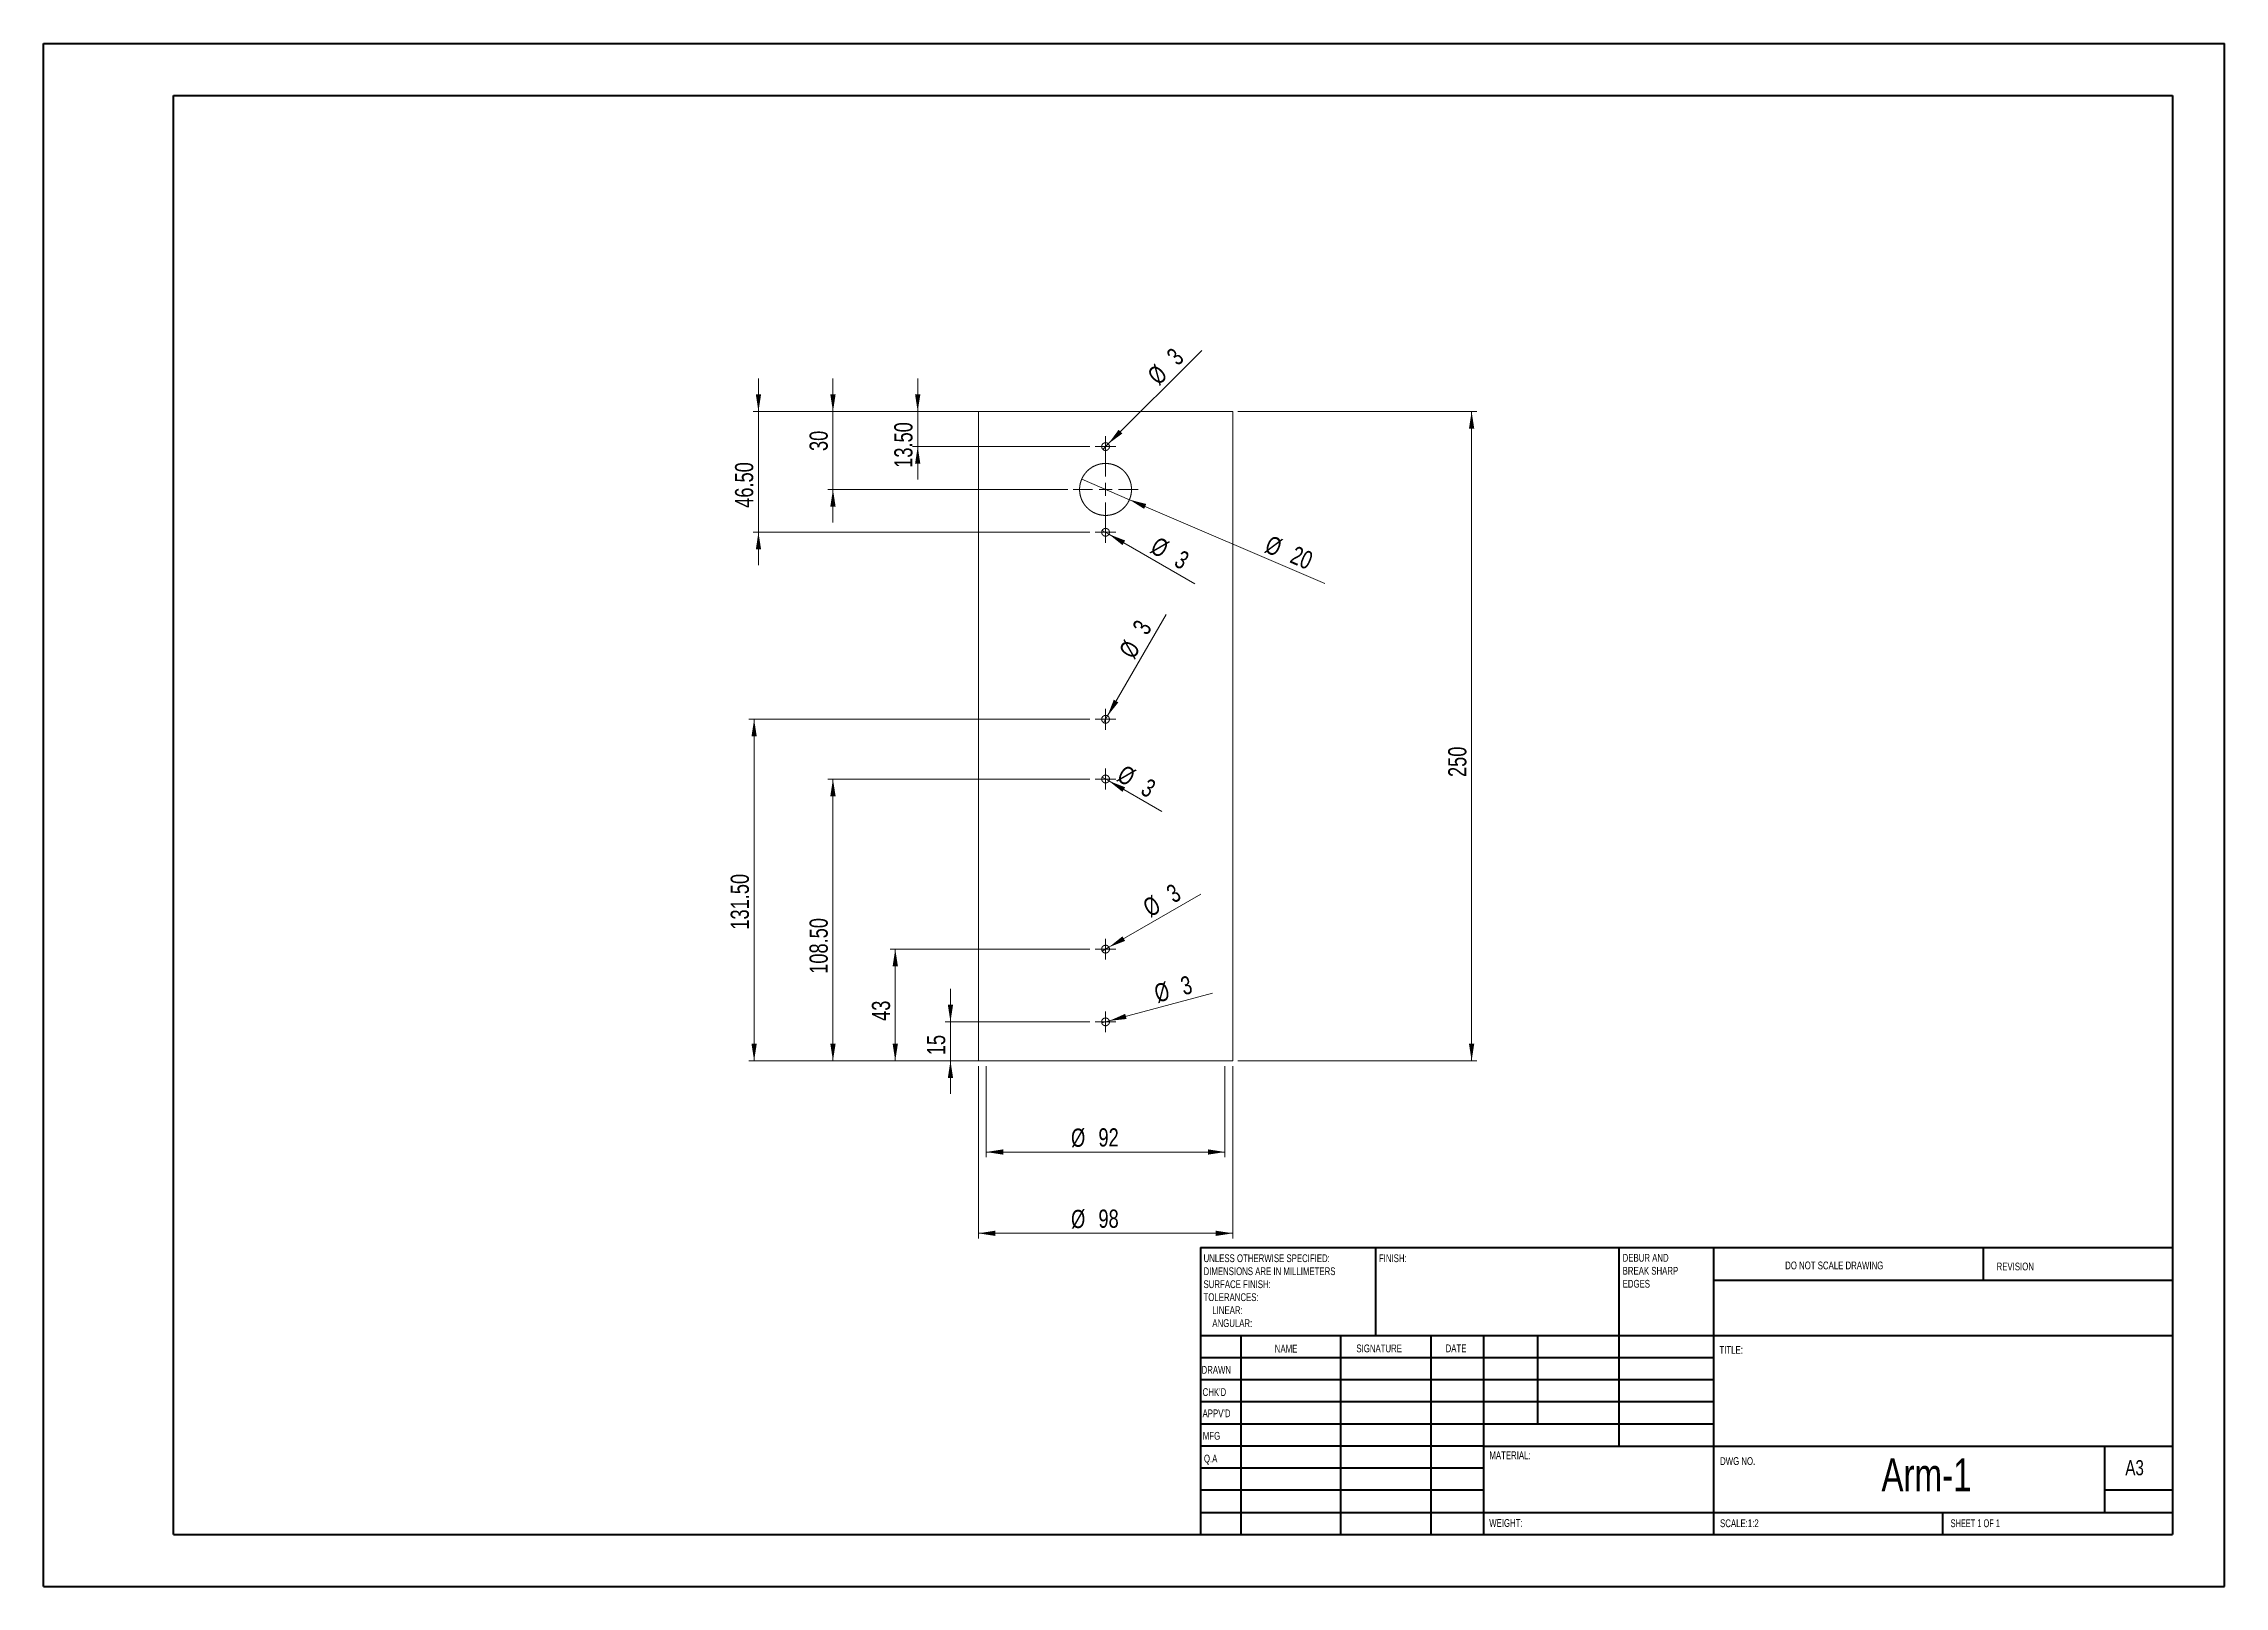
# Model space of a CAD drawing. Header units: millimetres. Extents: x 0 to 840, y 0 to 594.
import ezdxf

# ---------------------------------------------------------------- set-up
doc = ezdxf.new("R2010")
doc.units = ezdxf.units.MM
doc.header["$LTSCALE"] = 2
doc.styles.add('SLDTEXTSTYLE0', font='TXT', dxfattribs={"width": 0.75})
doc.styles.add('SLDTEXTSTYLE1', font='TXT', dxfattribs={"width": 0.6875})
doc.dimstyles.new('SLDDIMSTYLE0', dxfattribs={"dimtxt": 7, "dimasz": 6.604, "dimexe": 0, "dimexo": 0.0625, "dimgap": 1.75, "dimtad": 1, "dimrnd": 1e-09, "dimzin": 12, "dimdsep": 46, "dimtxsty": 'SLDTEXTSTYLE0', "dimsah": 1, "dimcen": 0.09, "dimadec": 0, "dimazin": 3, "dimtfac": 1, "dimtofl": 0, "dimtmove": 0, "dimatfit": 3, "dimfxl": 1, "dimfrac": 2, "dimtolj": 1, "dimtzin": 12, "dimarcsym": 0})
doc.dimstyles.new('SLDDIMSTYLE1', dxfattribs={"dimtxt": 7, "dimasz": 6.604, "dimexe": 0, "dimexo": 0.0625, "dimgap": 1.75, "dimtad": 1, "dimrnd": 1e-09, "dimzin": 12, "dimdsep": 46, "dimtxsty": 'SLDTEXTSTYLE0', "dimsah": 1, "dimcen": 0.09, "dimadec": 0, "dimazin": 3, "dimtfac": 1, "dimtmove": 0, "dimatfit": 0, "dimfxl": 1, "dimfrac": 2, "dimtolj": 1, "dimtzin": 12, "dimarcsym": 0})
doc.dimstyles.new('SLDDIMSTYLE2', dxfattribs={"dimtxt": 7, "dimasz": 6.604, "dimexe": 0, "dimexo": 0.0625, "dimgap": 1.75, "dimtad": 1, "dimrnd": 1e-09, "dimzin": 4, "dimdsep": 46, "dimtxsty": 'SLDTEXTSTYLE0', "dimsah": 1, "dimcen": 0.09, "dimadec": 0, "dimazin": 1, "dimtfac": 1, "dimtofl": 0, "dimtmove": 0, "dimatfit": 3, "dimfxl": 1, "dimfrac": 2, "dimtolj": 1, "dimtzin": 12, "dimarcsym": 0})
doc.dimstyles.new('SLDDIMSTYLE3', dxfattribs={"dimtxt": 7, "dimasz": 6.604, "dimexe": 0, "dimexo": 0.0625, "dimgap": 1.75, "dimtad": 1, "dimrnd": 1e-09, "dimzin": 4, "dimdsep": 46, "dimtxsty": 'SLDTEXTSTYLE0', "dimsah": 1, "dimcen": 0.09, "dimadec": 0, "dimazin": 1, "dimtfac": 1, "dimtmove": 0, "dimatfit": 0, "dimfxl": 1, "dimfrac": 2, "dimtolj": 1, "dimtzin": 12, "dimarcsym": 0})
doc.dimstyles.new('SLDDIMSTYLE4', dxfattribs={"dimtxt": 7, "dimasz": 6.604, "dimexe": 0, "dimexo": 0.0625, "dimgap": 1.75, "dimtad": 1, "dimrnd": 1e-09, "dimzin": 12, "dimdsep": 46, "dimtxsty": 'SLDTEXTSTYLE0', "dimblk1": 'NONE', "dimsah": 1, "dimcen": 0, "dimadec": 0, "dimazin": 3, "dimtfac": 1, "dimtmove": 0, "dimatfit": 3, "dimldrblk": 'NONE', "dimfxl": 1, "dimfrac": 2, "dimtolj": 1, "dimtzin": 12, "dimarcsym": 0})

# ---------------------------------------------------------------- blocks, each defined once
blk = doc.blocks.new('SW_NOTE_0')
at = {"color": 0, "linetype": 'Continuous', "lineweight": 0, "char_height": 3, "attachment_point": 1, "style": 'SLDTEXTSTYLE0'}
for s, insert in [('DEBUR AND', (0, 3.87)), ('BREAK SHARP', (0, -1.13)), ('EDGES', (0, -6.13))]:
    blk.add_mtext(s, dxfattribs=dict(at, insert=insert))
blk = doc.blocks.new('SW_NOTE_1')
at = {"color": 0, "linetype": 'Continuous', "lineweight": 0, "char_height": 3, "attachment_point": 1, "style": 'SLDTEXTSTYLE0'}
for s, insert in [('UNLESS OTHERWISE SPECIFIED:', (0, 3.87)), ('SURFACE FINISH:', (0, -6.13)), ('DIMENSIONS ARE IN MILLIMETERS', (0, -1.13)), ('TOLERANCES:', (0, -11.13)), ('LINEAR:', (3.38, -16.13)), ('ANGULAR:', (3.38, -21.13))]:
    blk.add_mtext(s, dxfattribs=dict(at, insert=insert))
blk = doc.blocks.new('_D')
at = {"color": 7, "linetype": 'Continuous', "lineweight": 0}
for p, q in [((363.2, 200.78), (363.2, 165.67)), ((455.2, 200.78), (455.2, 165.67)), ((363.2, 167.67), (455.2, 167.67))]:
    blk.add_line(p, q, dxfattribs=at)
for points in [[(363.2, 167.67), (369.8, 166.65), (369.8, 168.69)], [(455.2, 167.67), (448.6, 168.69), (448.6, 166.65)]]:
    blk.add_solid(points, dxfattribs=at)
at = {"color": 7, "linetype": 'Continuous', "lineweight": 0, "char_height": 7, "attachment_point": 1, "style": 'SLDTEXTSTYLE0'}
for s, insert in [('%%c', (395.91, 176.69, -0.1)), ('92', (406.46, 176.8, -0.1))]:
    blk.add_mtext(s, dxfattribs=dict(at, insert=insert))
blk = doc.blocks.new('_D_1')
at = {"color": 7, "linetype": 'Continuous', "lineweight": 0}
for p, q in [((360.2, 200.78), (360.2, 134.37)), ((458.2, 200.78), (458.2, 134.37)), ((360.2, 136.37), (458.2, 136.37))]:
    blk.add_line(p, q, dxfattribs=at)
for points in [[(360.2, 136.37), (366.8, 135.35), (366.8, 137.38)], [(458.2, 136.37), (451.6, 137.38), (451.6, 135.35)]]:
    blk.add_solid(points, dxfattribs=at)
at = {"color": 7, "linetype": 'Continuous', "lineweight": 0, "char_height": 7, "attachment_point": 1, "style": 'SLDTEXTSTYLE0'}
for s, insert in [('%%c', (395.91, 145.39, -0.1)), ('98', (406.46, 145.5, -0.1))]:
    blk.add_mtext(s, dxfattribs=dict(at, insert=insert))
blk = doc.blocks.new('_D_2')
at = {"color": 7, "linetype": 'Continuous', "lineweight": 0}
for p, q in [((460.2, 452.78), (552.2, 452.78)), ((550.2, 202.78), (550.2, 452.78)), ((460.2, 202.78), (552.2, 202.78))]:
    blk.add_line(p, q, dxfattribs=at)
for points in [[(550.2, 452.78), (549.18, 446.18), (551.22, 446.18)], [(550.2, 202.78), (551.22, 209.38), (549.18, 209.38)]]:
    blk.add_solid(points, dxfattribs=at)
at = {"color": 7, "linetype": 'Continuous', "lineweight": 0, "insert": (541.18, 312.05, 0.1), "char_height": 7, "attachment_point": 1, "rotation": 90, "style": 'SLDTEXTSTYLE0'}
blk.add_mtext('250', dxfattribs=at)
blk = doc.blocks.new('_D_3')
at = {"color": 7, "linetype": 'Continuous', "lineweight": 0}
for p, q in [((349.46, 217.78), (349.46, 230.48)), ((403.2, 217.78), (347.46, 217.78)), ((349.46, 202.78), (349.46, 217.78)), ((407.2, 202.78), (347.46, 202.78)), ((349.46, 202.78), (349.46, 190.08))]:
    blk.add_line(p, q, dxfattribs=at)
for points in [[(349.46, 217.78), (350.48, 224.38), (348.45, 224.38)], [(349.46, 202.78), (348.45, 196.18), (350.48, 196.18)]]:
    blk.add_solid(points, dxfattribs=at)
at = {"color": 7, "linetype": 'Continuous', "lineweight": 0, "insert": (340.44, 204.95, 0.1), "char_height": 7, "attachment_point": 1, "rotation": 90, "style": 'SLDTEXTSTYLE0'}
blk.add_mtext('15', dxfattribs=at)
blk = doc.blocks.new('_D_4')
at = {"color": 7, "linetype": 'Continuous', "lineweight": 0}
for p, q in [((403.2, 245.78), (326.2, 245.78)), ((328.2, 202.78), (328.2, 245.78)), ((407.2, 202.78), (326.2, 202.78))]:
    blk.add_line(p, q, dxfattribs=at)
for points in [[(328.2, 245.78), (327.18, 239.18), (329.22, 239.18)], [(328.2, 202.78), (329.22, 209.38), (327.18, 209.38)]]:
    blk.add_solid(points, dxfattribs=at)
at = {"color": 7, "linetype": 'Continuous', "lineweight": 0, "insert": (319.18, 218.15, 0.1), "char_height": 7, "attachment_point": 1, "rotation": 90, "style": 'SLDTEXTSTYLE0'}
blk.add_mtext('43', dxfattribs=at)
blk = doc.blocks.new('_D_5')
at = {"color": 7, "linetype": 'Continuous', "lineweight": 0}
for p, q in [((403.2, 311.28), (302.2, 311.28)), ((304.2, 202.78), (304.2, 311.28)), ((407.2, 202.78), (302.2, 202.78))]:
    blk.add_line(p, q, dxfattribs=at)
for points in [[(304.2, 311.28), (303.18, 304.68), (305.22, 304.68)], [(304.2, 202.78), (305.22, 209.38), (303.18, 209.38)]]:
    blk.add_solid(points, dxfattribs=at)
at = {"color": 7, "linetype": 'Continuous', "lineweight": 0, "insert": (295.18, 236.28, 0.1), "char_height": 7, "attachment_point": 1, "rotation": 90, "style": 'SLDTEXTSTYLE0'}
blk.add_mtext('108.50', dxfattribs=at)
blk = doc.blocks.new('_D_6')
at = {"color": 7, "linetype": 'Continuous', "lineweight": 0}
for p, q in [((403.2, 334.28), (271.84, 334.28)), ((273.84, 202.78), (273.84, 334.28)), ((407.2, 202.78), (271.84, 202.78))]:
    blk.add_line(p, q, dxfattribs=at)
for points in [[(273.84, 334.28), (272.82, 327.68), (274.85, 327.68)], [(273.84, 202.78), (274.85, 209.38), (272.82, 209.38)]]:
    blk.add_solid(points, dxfattribs=at)
at = {"color": 7, "linetype": 'Continuous', "lineweight": 0, "insert": (264.81, 253.28, 0.1), "char_height": 7, "attachment_point": 1, "rotation": 90, "style": 'SLDTEXTSTYLE0'}
blk.add_mtext('131.50', dxfattribs=at)
blk = doc.blocks.new('_D_7')
at = {"color": 7, "linetype": 'Continuous', "lineweight": 0}
for p, q in [((336.84, 452.78), (336.84, 465.48)), ((407.2, 452.78), (334.84, 452.78)), ((336.84, 452.78), (336.84, 439.28)), ((403.2, 439.28), (334.84, 439.28)), ((336.84, 439.28), (336.84, 426.58))]:
    blk.add_line(p, q, dxfattribs=at)
for points in [[(336.84, 452.78), (337.86, 459.38), (335.83, 459.38)], [(336.84, 439.28), (335.83, 432.68), (337.86, 432.68)]]:
    blk.add_solid(points, dxfattribs=at)
at = {"color": 7, "linetype": 'Continuous', "lineweight": 0, "insert": (327.82, 431.11, 0.1), "char_height": 7, "attachment_point": 1, "rotation": 90, "style": 'SLDTEXTSTYLE0'}
blk.add_mtext('13.50', dxfattribs=at)
blk = doc.blocks.new('_D_8')
at = {"color": 7, "linetype": 'Continuous', "lineweight": 0}
for p, q in [((304.2, 452.78), (304.2, 465.48)), ((407.2, 452.78), (302.2, 452.78)), ((304.2, 452.78), (304.2, 422.78)), ((394.7, 422.78), (302.2, 422.78)), ((304.2, 422.78), (304.2, 410.08))]:
    blk.add_line(p, q, dxfattribs=at)
for points in [[(304.2, 452.78), (305.22, 459.38), (303.18, 459.38)], [(304.2, 422.78), (303.18, 416.18), (305.22, 416.18)]]:
    blk.add_solid(points, dxfattribs=at)
at = {"color": 7, "linetype": 'Continuous', "lineweight": 0, "insert": (295.18, 437.57, 0.1), "char_height": 7, "attachment_point": 1, "rotation": 90, "style": 'SLDTEXTSTYLE0'}
blk.add_mtext('30', dxfattribs=at)
blk = doc.blocks.new('_D_9')
at = {"color": 7, "linetype": 'Continuous', "lineweight": 0}
for p, q in [((275.5, 452.78), (275.5, 465.48)), ((407.2, 452.78), (273.5, 452.78)), ((275.5, 452.78), (275.5, 406.28)), ((403.2, 406.28), (273.5, 406.28)), ((275.5, 406.28), (275.5, 393.58))]:
    blk.add_line(p, q, dxfattribs=at)
for points in [[(275.5, 452.78), (276.52, 459.38), (274.49, 459.38)], [(275.5, 406.28), (274.49, 399.68), (276.52, 399.68)]]:
    blk.add_solid(points, dxfattribs=at)
at = {"color": 7, "linetype": 'Continuous', "lineweight": 0, "insert": (266.48, 415.71, 0.1), "char_height": 7, "attachment_point": 1, "rotation": 90, "style": 'SLDTEXTSTYLE0'}
blk.add_mtext('46.50', dxfattribs=at)
blk = doc.blocks.new('_D_10')
at = {"color": 7, "linetype": 'Continuous', "lineweight": 0}
for q in [(450.36, 228.81), (407.75, 217.39)]:
    blk.add_line((410.65, 218.17), q, dxfattribs=at)
blk.add_solid([(410.65, 218.17), (417.29, 218.9), (416.76, 220.86)], dxfattribs=at)
at = {"color": 7, "linetype": 'Continuous', "lineweight": 0, "char_height": 7, "attachment_point": 1, "rotation": 15, "style": 'SLDTEXTSTYLE0'}
for s, insert in [('3', (437.53, 234.74, 0.1)), ('%%c', (427.36, 231.9, 0.1))]:
    blk.add_mtext(s, dxfattribs=dict(at, insert=insert))
blk = doc.blocks.new('_NONE')
blk = doc.blocks.new('_D_11')
at = {"color": 7, "linetype": 'Continuous', "lineweight": 0}
for q in [(445.89, 266.96), (407.9, 245.03)]:
    blk.add_line((410.5, 246.53), q, dxfattribs=at)
blk.add_solid([(410.5, 246.53), (416.73, 248.95), (415.71, 250.71)], dxfattribs=at)
at = {"color": 7, "linetype": 'Continuous', "lineweight": 0, "char_height": 7, "attachment_point": 1, "rotation": 30, "style": 'SLDTEXTSTYLE0'}
for s, insert in [('3', (431.96, 269.37, 0.1)), ('%%c', (422.87, 264, 0.1))]:
    blk.add_mtext(s, dxfattribs=dict(at, insert=insert))
blk = doc.blocks.new('_D_12')
at = {"color": 7, "linetype": 'Continuous', "lineweight": 0}
for q in [(407.9, 312.03), (430.82, 298.8)]:
    blk.add_line((410.5, 310.53), q, dxfattribs=at)
blk.add_solid([(410.5, 310.53), (415.71, 306.35), (416.73, 308.11)], dxfattribs=at)
at = {"color": 7, "linetype": 'Continuous', "lineweight": 0, "char_height": 7, "attachment_point": 1, "rotation": 330, "style": 'SLDTEXTSTYLE0'}
for s, insert in [('%%c', (416.61, 317.02, 0.1)), ('3', (425.8, 311.84, 0.1))]:
    blk.add_mtext(s, dxfattribs=dict(at, insert=insert))
blk = doc.blocks.new('_D_13')
at = {"color": 7, "linetype": 'Continuous', "lineweight": 0}
for q in [(432.51, 374.66), (408.45, 332.98)]:
    blk.add_line((409.95, 335.58), q, dxfattribs=at)
blk.add_solid([(409.95, 335.58), (414.13, 340.79), (412.37, 341.81)], dxfattribs=at)
at = {"color": 7, "linetype": 'Continuous', "lineweight": 0, "char_height": 7, "attachment_point": 1, "rotation": 60, "style": 'SLDTEXTSTYLE0'}
for s, insert in [('3', (419.23, 369.79, 0.1)), ('%%c', (414.05, 360.59, 0.1))]:
    blk.add_mtext(s, dxfattribs=dict(at, insert=insert))
blk = doc.blocks.new('_D_14')
at = {"color": 7, "linetype": 'Continuous', "lineweight": 0}
for q in [(446.23, 476.31), (408.14, 438.22)]:
    blk.add_line((410.26, 440.34), q, dxfattribs=at)
blk.add_solid([(410.26, 440.34), (415.65, 444.29), (414.21, 445.73)], dxfattribs=at)
at = {"color": 7, "linetype": 'Continuous', "lineweight": 0, "char_height": 7, "attachment_point": 1, "rotation": 45, "style": 'SLDTEXTSTYLE0'}
for s, insert in [('%%c', (424.74, 467.51, 0.1)), ('3', (432.13, 475.05, 0.1))]:
    blk.add_mtext(s, dxfattribs=dict(at, insert=insert))
blk = doc.blocks.new('_D_15')
at = {"color": 7, "linetype": 'Continuous', "lineweight": 0}
for q in [(407.9, 407.03), (443.55, 386.45)]:
    blk.add_line((410.5, 405.53), q, dxfattribs=at)
blk.add_solid([(410.5, 405.53), (415.71, 401.35), (416.73, 403.11)], dxfattribs=at)
at = {"color": 7, "linetype": 'Continuous', "lineweight": 0, "char_height": 7, "attachment_point": 1, "rotation": 330, "style": 'SLDTEXTSTYLE0'}
for s, insert in [('%%c', (429.46, 404.89, 0.1)), ('3', (438.66, 399.7, 0.1))]:
    blk.add_mtext(s, dxfattribs=dict(at, insert=insert))
blk = doc.blocks.new('_D_16')
at = {"color": 7, "linetype": 'Continuous', "lineweight": 0}
for q in [(400.01, 426.72), (493.68, 386.56)]:
    blk.add_line((418.39, 418.84), q, dxfattribs=at)
blk.add_solid([(418.39, 418.84), (424.06, 415.3), (424.86, 417.17)], dxfattribs=at)
at = {"color": 7, "linetype": 'Continuous', "lineweight": 0, "char_height": 7, "attachment_point": 1, "rotation": 336.79218, "style": 'SLDTEXTSTYLE0'}
for s, insert in [('%%c', (472.79, 405.32, 0.1)), ('20', (482.53, 401.26, 0.1))]:
    blk.add_mtext(s, dxfattribs=dict(at, insert=insert))
blk = doc.blocks.new('SW_CENTERMARKSYMBOL_0')
at = {"color": 0, "linetype": 'Continuous', "lineweight": 0}
for p, q in [((-2.5, 0), (-4, 0)), ((0, 0), (-2.5, 0)), ((0, 2.5), (0, 4)), ((0, 0), (0, 2.5)), ((0, 0), (0, -2.5)), ((0, 0), (2.5, 0)), ((2.5, 0), (4, 0)), ((0, -2.5), (0, -4))]:
    blk.add_line(p, q, dxfattribs=at)
blk = doc.blocks.new('SW_CENTERMARKSYMBOL_1')
at = {"color": 0, "linetype": 'Continuous', "lineweight": 0}
for p, q in [((-2.5, 0), (-4, 0)), ((0, 0), (-2.5, 0)), ((0, 2.5), (0, 4)), ((0, 0), (0, 2.5)), ((0, 0), (0, -2.5)), ((0, 0), (2.5, 0)), ((2.5, 0), (4, 0)), ((0, -2.5), (0, -4))]:
    blk.add_line(p, q, dxfattribs=at)
blk = doc.blocks.new('SW_CENTERMARKSYMBOL_2')
at = {"color": 0, "linetype": 'Continuous', "lineweight": 0}
for p, q in [((-2.5, 0), (-4, 0)), ((0, 0), (-2.5, 0)), ((0, 2.5), (0, 4)), ((0, 0), (0, 2.5)), ((0, 0), (0, -2.5)), ((0, 0), (2.5, 0)), ((2.5, 0), (4, 0)), ((0, -2.5), (0, -4))]:
    blk.add_line(p, q, dxfattribs=at)
blk = doc.blocks.new('SW_CENTERMARKSYMBOL_3')
at = {"color": 0, "linetype": 'Continuous', "lineweight": 0}
for p, q in [((-2.5, 0), (-4, 0)), ((0, 0), (-2.5, 0)), ((0, 2.5), (0, 4)), ((0, 0), (0, 2.5)), ((0, 0), (0, -2.5)), ((0, 0), (2.5, 0)), ((2.5, 0), (4, 0)), ((0, -2.5), (0, -4))]:
    blk.add_line(p, q, dxfattribs=at)
blk = doc.blocks.new('SW_CENTERMARKSYMBOL_4')
at = {"color": 0, "linetype": 'Continuous', "lineweight": 0}
for p, q in [((-2.5, 0), (-4, 0)), ((0, 0), (-2.5, 0)), ((0, 2.5), (0, 4)), ((0, 0), (0, 2.5)), ((0, 0), (0, -2.5)), ((0, 0), (2.5, 0)), ((2.5, 0), (4, 0)), ((0, -2.5), (0, -4))]:
    blk.add_line(p, q, dxfattribs=at)
blk = doc.blocks.new('SW_CENTERMARKSYMBOL_5')
at = {"color": 0, "linetype": 'Continuous', "lineweight": 0}
for p, q in [((-2.5, 0), (-4, 0)), ((0, 0), (-2.5, 0)), ((0, 2.5), (0, 4)), ((0, 0), (0, 2.5)), ((0, 0), (0, -2.5)), ((0, 0), (2.5, 0)), ((2.5, 0), (4, 0)), ((0, -2.5), (0, -4))]:
    blk.add_line(p, q, dxfattribs=at)
blk = doc.blocks.new('SW_CENTERMARKSYMBOL_6')
at = {"color": 0, "linetype": 'Continuous', "lineweight": 0}
for p, q in [((0, 5), (0, 12.5)), ((-5, 0), (-12.5, 0)), ((0, 0), (-2.5, 0)), ((0, 0), (0, 2.5)), ((0, 0), (0, -2.5)), ((0, 0), (2.5, 0)), ((5, 0), (12.5, 0)), ((0, -5), (0, -12.5))]:
    blk.add_line(p, q, dxfattribs=at)

msp = doc.modelspace()

# ---------------------------------------------------------------- linework, layer by layer
at = {"color": 7, "linetype": 'Continuous', "lineweight": 40}
for p, q in [((0.158, 0.43), (0.158, 594.43)), ((0.158, 594.43), (840.158, 594.43)), ((840.158, 0.43), (840.158, 594.43)), ((50.158, 20.43), (50.158, 574.43)), ((50.158, 574.43), (820.158, 574.43)), ((820.158, 574.43), (820.158, 20.43)), ((445.758, 130.93), (820.158, 130.93)), ((445.758, 130.93), (445.758, 20.43)), ((513.358, 96.93), (513.358, 130.93)), ((606.958, 130.93), (606.958, 54.43)), ((643.358, 130.93), (643.358, 20.43)), ((747.358, 118.18), (747.358, 130.93)), ((820.158, 118.18), (643.358, 118.18)), ((820.158, 96.93), (445.758, 96.93)), ((461.358, 96.93), (461.358, 20.43)), ((499.74, 96.93), (499.74, 20.43)), ((534.556, 96.93), (534.556, 20.43)), ((554.958, 20.43), (554.958, 96.93)), ((575.758, 62.93), (575.758, 96.93)), ((643.358, 88.43), (445.758, 88.43)), ((643.358, 79.93), (445.758, 79.93)), ((643.358, 71.43), (445.758, 71.43)), ((643.358, 62.93), (445.758, 62.93)), ((554.958, 54.43), (445.758, 54.43)), ((554.958, 54.43), (820.158, 54.43)), ((794.158, 28.93), (794.158, 54.43)), ((554.958, 45.929), (445.758, 45.929)), ((554.958, 37.43), (445.758, 37.43)), ((820.158, 37.43), (794.158, 37.43)), ((445.758, 28.93), (820.158, 28.93)), ((731.758, 20.43), (731.758, 28.93)), ((50.158, 20.43), (820.158, 20.43)), ((0.158, 0.43), (840.158, 0.43))]:
    msp.add_line(p, q, dxfattribs=at)
at = {"color": 7, "linetype": 'Continuous', "lineweight": 15}
for p, q in [((360.2, 452.78), (360.2, 202.78)), ((360.2, 452.78), (409.2, 452.78)), ((409.2, 452.78), (458.2, 452.78)), ((458.2, 202.78), (458.2, 452.78)), ((409.2, 440.78), (408.958, 440.739)), ((409.2, 432.78), (409.091, 432.771)), ((409.429, 432.75), (409.2, 432.78)), ((409.2, 407.78), (408.958, 407.739)), ((409.2, 335.78), (408.958, 335.739)), ((409.2, 312.78), (408.958, 312.739)), ((409.2, 247.28), (408.958, 247.239)), ((409.2, 219.28), (408.958, 219.239)), ((360.2, 202.78), (409.2, 202.78)), ((409.2, 202.78), (458.2, 202.78))]:
    msp.add_line(p, q, dxfattribs=at)
for points, knots in [([(410.7, 439.478), (410.7, 439.181), (410.69, 439.083), (410.652, 438.892), (410.623, 438.796), (410.548, 438.615), (410.502, 438.529), (410.393, 438.366), (410.33, 438.288), (410.122, 438.081), (409.955, 437.969), (409.594, 437.82), (409.396, 437.78), (409.103, 437.78), (409.004, 437.79), (408.811, 437.828), (408.718, 437.856), (408.536, 437.931), (408.448, 437.978), (408.286, 438.087), (408.21, 438.149), (408, 438.359), (407.89, 438.524), (407.777, 438.796), (407.748, 438.89), (407.71, 439.082), (407.7, 439.182), (407.7, 439.475), (407.739, 439.673), (407.888, 440.034), (408, 440.201), (408.207, 440.409), (408.284, 440.472), (408.448, 440.581), (408.534, 440.627), (408.715, 440.703), (408.81, 440.732), (409.002, 440.77), (409.1, 440.78), (409.396, 440.78), (409.591, 440.741), (409.864, 440.629), (409.95, 440.583), (410.113, 440.474), (410.191, 440.411), (410.398, 440.203), (410.51, 440.036), (410.66, 439.675), (410.7, 439.478), (410.7, 439.181)], [-0.0625, -0.0625, 0, 0, 0.03125, 0.03125, 0.0625, 0.0625, 0.09375, 0.09375, 0.125, 0.125, 0.1875, 0.1875, 0.25, 0.25, 0.28125, 0.28125, 0.3125, 0.3125, 0.34375, 0.34375, 0.375, 0.375, 0.4375, 0.4375, 0.46875, 0.46875, 0.5, 0.5, 0.5625, 0.5625, 0.625, 0.625, 0.65625, 0.65625, 0.6875, 0.6875, 0.71875, 0.71875, 0.75, 0.75, 0.8125, 0.8125, 0.84375, 0.84375, 0.875, 0.875, 0.9375, 0.9375, 1, 1, 1.03125, 1.03125]), ([(410.659, 439.038), (410.676, 439.123), (410.727, 439.372), (410.676, 439.692), (410.562, 439.879), (410.536, 439.922)], [0, 0, 0, 0, 0.2844879, 0.8343981, 1, 1, 1, 1]), ([(419.2, 423.443), (419.2, 422.117), (419.135, 421.466), (418.944, 420.506), (418.864, 420.189), (418.673, 419.56), (418.561, 419.247), (418.184, 418.34), (417.877, 417.766), (417.333, 416.952), (417.136, 416.687), (416.72, 416.18), (416.5, 415.938), (415.81, 415.248), (415.308, 414.835), (414.489, 414.287), (414.206, 414.117), (413.63, 413.809), (413.336, 413.669), (412.734, 413.42), (412.427, 413.309), (411.801, 413.118), (411.479, 413.038), (410.51, 412.844), (409.86, 412.78), (408.552, 412.78), (407.887, 412.845), (406.603, 413.101), (405.979, 413.29), (405.07, 413.667), (404.77, 413.809), (404.192, 414.118), (403.913, 414.286), (403.372, 414.647), (403.111, 414.841), (402.607, 415.254), (402.363, 415.475), (401.666, 416.172), (401.253, 416.675), (400.71, 417.486), (400.542, 417.766), (400.231, 418.345), (400.09, 418.644), (399.713, 419.55), (399.523, 420.173), (399.33, 421.137), (399.281, 421.465), (399.216, 422.122), (399.2, 422.449), (399.2, 423.429), (399.263, 424.08), (399.456, 425.052), (399.536, 425.372), (399.726, 425.998), (399.836, 426.305), (400.086, 426.907), (400.225, 427.202), (400.534, 427.781), (400.704, 428.065), (401.25, 428.881), (401.662, 429.383), (402.583, 430.306), (403.096, 430.728), (404.178, 431.452), (404.752, 431.76), (405.662, 432.139), (405.974, 432.251), (406.601, 432.442), (407.234, 432.601), (407.88, 432.698), (408.532, 432.763), (408.863, 432.78), (409.853, 432.78), (410.504, 432.716), (411.465, 432.526), (411.783, 432.446), (412.415, 432.255), (412.726, 432.144), (413.632, 431.768), (414.206, 431.461), (415.023, 430.916), (415.289, 430.719), (415.795, 430.304), (416.036, 430.086), (416.726, 429.397), (417.141, 428.893), (417.874, 427.799), (418.182, 427.224), (418.557, 426.322), (418.668, 426.015), (418.86, 425.386), (418.941, 425.064), (419.135, 424.096), (419.2, 423.443), (419.2, 422.117)], [-0.03125, -0.03125, 0, 0, 0.03125, 0.03125, 0.046875, 0.046875, 0.0625, 0.0625, 0.09375, 0.09375, 0.109375, 0.109375, 0.125, 0.125, 0.15625, 0.15625, 0.171875, 0.171875, 0.1875, 0.1875, 0.203125, 0.203125, 0.21875, 0.21875, 0.25, 0.25, 0.28125, 0.28125, 0.3125, 0.3125, 0.328125, 0.328125, 0.34375, 0.34375, 0.359375, 0.359375, 0.375, 0.375, 0.40625, 0.40625, 0.421875, 0.421875, 0.4375, 0.4375, 0.46875, 0.46875, 0.484375, 0.484375, 0.5, 0.5, 0.53125, 0.53125, 0.546875, 0.546875, 0.5625, 0.5625, 0.578125, 0.578125, 0.59375, 0.59375, 0.625, 0.625, 0.65625, 0.65625, 0.6875, 0.6875, 0.703125, 0.703125, 0.71875, 0.734375, 0.734375, 0.75, 0.75, 0.78125, 0.78125, 0.796875, 0.796875, 0.8125, 0.8125, 0.84375, 0.84375, 0.859375, 0.859375, 0.875, 0.875, 0.90625, 0.90625, 0.9375, 0.9375, 0.953125, 0.953125, 0.96875, 0.96875, 1, 1, 1.03125, 1.03125]), ([(419.189, 422.651), (419.186, 423.162), (419.182, 423.956), (418.986, 424.722), (418.916, 424.995)], [0, 0, 0, 0, 0.6438957, 1, 1, 1, 1]), ([(410.7, 406.478), (410.7, 406.181), (410.69, 406.083), (410.652, 405.892), (410.623, 405.796), (410.548, 405.615), (410.502, 405.529), (410.393, 405.366), (410.33, 405.288), (410.122, 405.081), (409.955, 404.969), (409.594, 404.82), (409.396, 404.78), (409.103, 404.78), (409.004, 404.79), (408.811, 404.828), (408.718, 404.856), (408.536, 404.931), (408.448, 404.978), (408.286, 405.087), (408.21, 405.149), (408, 405.359), (407.89, 405.524), (407.777, 405.796), (407.748, 405.89), (407.71, 406.082), (407.7, 406.182), (407.7, 406.475), (407.739, 406.673), (407.888, 407.034), (408, 407.201), (408.207, 407.409), (408.284, 407.472), (408.448, 407.581), (408.534, 407.627), (408.715, 407.703), (408.81, 407.732), (409.002, 407.77), (409.1, 407.78), (409.396, 407.78), (409.591, 407.741), (409.864, 407.629), (409.95, 407.583), (410.113, 407.474), (410.191, 407.411), (410.398, 407.203), (410.51, 407.036), (410.66, 406.675), (410.7, 406.478), (410.7, 406.181)], [-0.0625, -0.0625, 0, 0, 0.03125, 0.03125, 0.0625, 0.0625, 0.09375, 0.09375, 0.125, 0.125, 0.1875, 0.1875, 0.25, 0.25, 0.28125, 0.28125, 0.3125, 0.3125, 0.34375, 0.34375, 0.375, 0.375, 0.4375, 0.4375, 0.46875, 0.46875, 0.5, 0.5, 0.5625, 0.5625, 0.625, 0.625, 0.65625, 0.65625, 0.6875, 0.6875, 0.71875, 0.71875, 0.75, 0.75, 0.8125, 0.8125, 0.84375, 0.84375, 0.875, 0.875, 0.9375, 0.9375, 1, 1, 1.03125, 1.03125]), ([(410.659, 406.038), (410.676, 406.123), (410.727, 406.372), (410.676, 406.692), (410.562, 406.879), (410.536, 406.922)], [0, 0, 0, 0, 0.28447585, 0.83440991, 1, 1, 1, 1]), ([(410.7, 334.478), (410.7, 334.181), (410.69, 334.083), (410.652, 333.892), (410.623, 333.796), (410.548, 333.615), (410.502, 333.529), (410.393, 333.366), (410.33, 333.288), (410.122, 333.081), (409.955, 332.969), (409.594, 332.82), (409.396, 332.78), (409.103, 332.78), (409.004, 332.79), (408.811, 332.828), (408.718, 332.856), (408.536, 332.931), (408.448, 332.978), (408.286, 333.087), (408.21, 333.149), (408, 333.359), (407.89, 333.524), (407.777, 333.796), (407.748, 333.89), (407.71, 334.082), (407.7, 334.182), (407.7, 334.475), (407.739, 334.673), (407.888, 335.034), (408, 335.201), (408.207, 335.409), (408.284, 335.472), (408.448, 335.581), (408.534, 335.627), (408.715, 335.703), (408.81, 335.732), (409.002, 335.77), (409.1, 335.78), (409.396, 335.78), (409.591, 335.741), (409.864, 335.629), (409.95, 335.583), (410.113, 335.474), (410.191, 335.411), (410.398, 335.203), (410.51, 335.036), (410.66, 334.675), (410.7, 334.478), (410.7, 334.181)], [-0.0625, -0.0625, 0, 0, 0.03125, 0.03125, 0.0625, 0.0625, 0.09375, 0.09375, 0.125, 0.125, 0.1875, 0.1875, 0.25, 0.25, 0.28125, 0.28125, 0.3125, 0.3125, 0.34375, 0.34375, 0.375, 0.375, 0.4375, 0.4375, 0.46875, 0.46875, 0.5, 0.5, 0.5625, 0.5625, 0.625, 0.625, 0.65625, 0.65625, 0.6875, 0.6875, 0.71875, 0.71875, 0.75, 0.75, 0.8125, 0.8125, 0.84375, 0.84375, 0.875, 0.875, 0.9375, 0.9375, 1, 1, 1.03125, 1.03125]), ([(410.659, 334.038), (410.676, 334.123), (410.727, 334.372), (410.676, 334.692), (410.562, 334.879), (410.536, 334.922)], [0, 0, 0, 0, 0.28447585, 0.83440991, 1, 1, 1, 1]), ([(410.7, 311.478), (410.7, 311.181), (410.69, 311.083), (410.652, 310.892), (410.623, 310.796), (410.548, 310.615), (410.502, 310.529), (410.393, 310.366), (410.33, 310.288), (410.122, 310.081), (409.955, 309.969), (409.594, 309.82), (409.396, 309.78), (409.103, 309.78), (409.004, 309.79), (408.811, 309.828), (408.718, 309.856), (408.536, 309.931), (408.448, 309.978), (408.286, 310.087), (408.21, 310.149), (408, 310.359), (407.89, 310.524), (407.777, 310.796), (407.748, 310.89), (407.71, 311.082), (407.7, 311.182), (407.7, 311.475), (407.739, 311.673), (407.888, 312.034), (408, 312.201), (408.207, 312.409), (408.284, 312.472), (408.448, 312.581), (408.534, 312.627), (408.715, 312.703), (408.81, 312.732), (409.002, 312.77), (409.1, 312.78), (409.396, 312.78), (409.591, 312.741), (409.864, 312.629), (409.95, 312.583), (410.113, 312.474), (410.191, 312.411), (410.398, 312.203), (410.51, 312.036), (410.66, 311.675), (410.7, 311.478), (410.7, 311.181)], [-0.0625, -0.0625, 0, 0, 0.03125, 0.03125, 0.0625, 0.0625, 0.09375, 0.09375, 0.125, 0.125, 0.1875, 0.1875, 0.25, 0.25, 0.28125, 0.28125, 0.3125, 0.3125, 0.34375, 0.34375, 0.375, 0.375, 0.4375, 0.4375, 0.46875, 0.46875, 0.5, 0.5, 0.5625, 0.5625, 0.625, 0.625, 0.65625, 0.65625, 0.6875, 0.6875, 0.71875, 0.71875, 0.75, 0.75, 0.8125, 0.8125, 0.84375, 0.84375, 0.875, 0.875, 0.9375, 0.9375, 1, 1, 1.03125, 1.03125]), ([(410.659, 311.038), (410.676, 311.123), (410.727, 311.372), (410.676, 311.692), (410.562, 311.879), (410.536, 311.922)], [0, 0, 0, 0, 0.28447585, 0.83440991, 1, 1, 1, 1]), ([(410.7, 245.978), (410.7, 245.681), (410.69, 245.583), (410.652, 245.392), (410.623, 245.296), (410.548, 245.115), (410.502, 245.029), (410.393, 244.866), (410.33, 244.788), (410.122, 244.581), (409.955, 244.469), (409.594, 244.32), (409.396, 244.28), (409.103, 244.28), (409.004, 244.29), (408.811, 244.328), (408.718, 244.356), (408.536, 244.431), (408.448, 244.478), (408.286, 244.587), (408.21, 244.649), (408, 244.859), (407.89, 245.024), (407.777, 245.296), (407.748, 245.39), (407.71, 245.582), (407.7, 245.682), (407.7, 245.975), (407.739, 246.173), (407.888, 246.534), (408, 246.701), (408.207, 246.909), (408.284, 246.972), (408.448, 247.081), (408.534, 247.127), (408.715, 247.203), (408.81, 247.232), (409.002, 247.27), (409.1, 247.28), (409.396, 247.28), (409.591, 247.241), (409.864, 247.129), (409.95, 247.083), (410.113, 246.974), (410.191, 246.911), (410.398, 246.703), (410.51, 246.536), (410.66, 246.175), (410.7, 245.978), (410.7, 245.681)], [-0.0625, -0.0625, 0, 0, 0.03125, 0.03125, 0.0625, 0.0625, 0.09375, 0.09375, 0.125, 0.125, 0.1875, 0.1875, 0.25, 0.25, 0.28125, 0.28125, 0.3125, 0.3125, 0.34375, 0.34375, 0.375, 0.375, 0.4375, 0.4375, 0.46875, 0.46875, 0.5, 0.5, 0.5625, 0.5625, 0.625, 0.625, 0.65625, 0.65625, 0.6875, 0.6875, 0.71875, 0.71875, 0.75, 0.75, 0.8125, 0.8125, 0.84375, 0.84375, 0.875, 0.875, 0.9375, 0.9375, 1, 1, 1.03125, 1.03125]), ([(410.659, 245.538), (410.676, 245.623), (410.727, 245.872), (410.676, 246.192), (410.562, 246.379), (410.536, 246.422)], [0, 0, 0, 0, 0.2844799, 0.8344099, 1, 1, 1, 1]), ([(410.7, 217.978), (410.7, 217.681), (410.69, 217.583), (410.652, 217.392), (410.623, 217.296), (410.548, 217.115), (410.502, 217.029), (410.393, 216.866), (410.33, 216.788), (410.122, 216.581), (409.955, 216.469), (409.594, 216.32), (409.396, 216.28), (409.103, 216.28), (409.004, 216.29), (408.811, 216.328), (408.718, 216.356), (408.536, 216.431), (408.448, 216.478), (408.286, 216.587), (408.21, 216.649), (408, 216.859), (407.89, 217.024), (407.777, 217.296), (407.748, 217.39), (407.71, 217.582), (407.7, 217.682), (407.7, 217.975), (407.739, 218.173), (407.888, 218.534), (408, 218.701), (408.207, 218.909), (408.284, 218.972), (408.448, 219.081), (408.534, 219.127), (408.715, 219.203), (408.81, 219.232), (409.002, 219.27), (409.1, 219.28), (409.396, 219.28), (409.591, 219.241), (409.864, 219.129), (409.95, 219.083), (410.113, 218.974), (410.191, 218.911), (410.398, 218.703), (410.51, 218.536), (410.66, 218.175), (410.7, 217.978), (410.7, 217.681)], [-0.0625, -0.0625, 0, 0, 0.03125, 0.03125, 0.0625, 0.0625, 0.09375, 0.09375, 0.125, 0.125, 0.1875, 0.1875, 0.25, 0.25, 0.28125, 0.28125, 0.3125, 0.3125, 0.34375, 0.34375, 0.375, 0.375, 0.4375, 0.4375, 0.46875, 0.46875, 0.5, 0.5, 0.5625, 0.5625, 0.625, 0.625, 0.65625, 0.65625, 0.6875, 0.6875, 0.71875, 0.71875, 0.75, 0.75, 0.8125, 0.8125, 0.84375, 0.84375, 0.875, 0.875, 0.9375, 0.9375, 1, 1, 1.03125, 1.03125]), ([(410.659, 217.538), (410.676, 217.623), (410.727, 217.872), (410.676, 218.192), (410.562, 218.379), (410.536, 218.422)], [0, 0, 0, 0, 0.2844803, 0.8344102, 1, 1, 1, 1])]:
    msp.add_open_spline(points, degree=3, knots=knots, dxfattribs=at)

# ---------------------------------------------------------------- block references
at = {"color": 7, "linetype": 'Continuous', "lineweight": 0}
for name, p in [('SW_CENTERMARKSYMBOL_4', (409.2, 439.28)), ('SW_CENTERMARKSYMBOL_6', (409.2, 422.78)), ('SW_CENTERMARKSYMBOL_5', (409.2, 406.28)), ('SW_CENTERMARKSYMBOL_3', (409.2, 334.28)), ('SW_CENTERMARKSYMBOL_2', (409.2, 311.28)), ('SW_CENTERMARKSYMBOL_1', (409.2, 245.78)), ('SW_CENTERMARKSYMBOL_0', (409.2, 217.78)), ('SW_NOTE_1', (446.945, 124.404)), ('SW_NOTE_0', (608.376, 124.569))]:
    msp.add_blockref(name, p, dxfattribs=at)

# ---------------------------------------------------------------- texts
for s, insert, char_height, attachment_point, style in [('FINISH:', (514.5, 128.268), 3, 1, 'SLDTEXTSTYLE0'), ('DO NOT SCALE DRAWING', (670.987, 125.496), 3, 1, 'SLDTEXTSTYLE0'), ('REVISION', (752.413, 125.099), 3, 1, 'SLDTEXTSTYLE0'), ('NAME', (474.402, 93.433), 3, 1, 'SLDTEXTSTYLE0'), ('SIGNATURE', (505.825, 93.553), 3, 1, 'SLDTEXTSTYLE0'), ('DATE', (540.187, 93.582), 3, 1, 'SLDTEXTSTYLE0'), ('TITLE:', (645.67, 92.986), 3, 1, 'SLDTEXTSTYLE0'), ('DRAWN', (446.182, 85.289), 3, 1, 'SLDTEXTSTYLE0'), ("CHK'D", (446.579, 76.738), 3, 1, 'SLDTEXTSTYLE0'), ("APPV'D", (446.561, 68.558), 3, 1, 'SLDTEXTSTYLE0'), ('MFG', (446.668, 59.897), 3, 1, 'SLDTEXTSTYLE0'), ('Q.A', (447.096, 51.129), 3, 1, 'SLDTEXTSTYLE0'), ('MATERIAL:', (557.049, 52.402), 3, 1, 'SLDTEXTSTYLE0'), ('DWG NO.', (645.906, 50.167), 3, 1, 'SLDTEXTSTYLE0'), ('Arm-1', (725.398, 49.693), 12.7, 2, 'SLDTEXTSTYLE0'), ('A3', (802, 49.03), 5.8208, 1, 'SLDTEXTSTYLE0'), ('WEIGHT:', (556.993, 26.328), 2.9972, 1, 'SLDTEXTSTYLE0'), ('SCALE:1:2', (645.906, 26.23), 3, 1, 'SLDTEXTSTYLE0'), ('SHEET 1 OF 1', (734.714, 26.23), 3, 1, 'SLDTEXTSTYLE1')]:
    msp.add_mtext(s, dxfattribs=dict(at, insert=insert, char_height=char_height, attachment_point=attachment_point, style=style))

# ---------------------------------------------------------------- dimensions: what is measured, and where the dimension line sits
for p1, p2, picture, middle in [((408.139, 438.219), (410.261, 440.341), '_D_14', (438.917, 468.997)), ((400.009, 426.721), (418.391, 418.839), '_D_16', (481.639, 391.721)), ((407.901, 407.03), (410.499, 405.53), '_D_15', (434.724, 391.544)), ((408.45, 332.981), (409.95, 335.579), '_D_13', (427.372, 365.754)), ((407.901, 312.03), (410.499, 310.53), '_D_12', (422.358, 303.683)), ((407.901, 245.03), (410.499, 246.53), '_D_11', (437.03, 261.847)), ((407.751, 217.392), (410.649, 218.168), '_D_10', (440.48, 226.161))]:
    dim = msp.add_diameter_dim_2p(p1=p1, p2=p2, dimstyle='SLDDIMSTYLE4', dxfattribs=at)
    dim.commit()
    dim.dimension.update_dxf_attribs({"geometry": picture, "text_midpoint": middle, "dimtype": 163})
for base, p1, p2, dimstyle, picture, middle in [((275.502, 406.28), (409.2, 452.78), (409.2, 406.28), 'SLDDIMSTYLE3', '_D_9', (275.502, 430.194)), ((304.2, 422.78), (409.2, 452.78), (409.2, 422.78), 'SLDDIMSTYLE1', '_D_8', (304.2, 445.587)), ((336.844, 439.28), (409.2, 452.78), (409.2, 439.28), 'SLDDIMSTYLE3', '_D_7', (336.844, 445.587)), ((550.2, 452.78), (458.2, 202.78), (458.2, 452.78), 'SLDDIMSTYLE0', '_D_2', (550.2, 322.653)), ((273.836, 334.28), (409.2, 202.78), (409.2, 334.28), 'SLDDIMSTYLE2', '_D_6', (273.836, 270.347)), ((304.2, 311.28), (409.2, 202.78), (409.2, 311.28), 'SLDDIMSTYLE2', '_D_5', (304.2, 253.352)), ((328.2, 245.78), (409.2, 202.78), (409.2, 245.78), 'SLDDIMSTYLE0', '_D_4', (328.2, 226.161)), ((349.463, 217.78), (409.2, 202.78), (409.2, 217.78), 'SLDDIMSTYLE1', '_D_3', (349.463, 212.968))]:
    dim = msp.add_linear_dim(base=base, p1=p1, p2=p2, angle=90, dimstyle=dimstyle, dxfattribs=at)
    dim.commit()
    dim.dimension.update_dxf_attribs({"geometry": picture, "text_midpoint": middle, "dimtype": 160})
for base, p1, p2, picture, middle in [((458.2, 136.368), (360.2, 202.78), (458.2, 202.78), '_D_1', (409.2, 136.368)), ((455.2, 167.67), (363.2, 202.78), (455.2, 202.78), '_D', (409.2, 167.67))]:
    dim = msp.add_linear_dim(base=base, p1=p1, p2=p2, text='%%c<>', dimstyle='SLDDIMSTYLE0', dxfattribs=at)
    dim.commit()
    dim.dimension.update_dxf_attribs({"geometry": picture, "text_midpoint": middle, "dimtype": 160})

doc.saveas('drawing.dxf')
